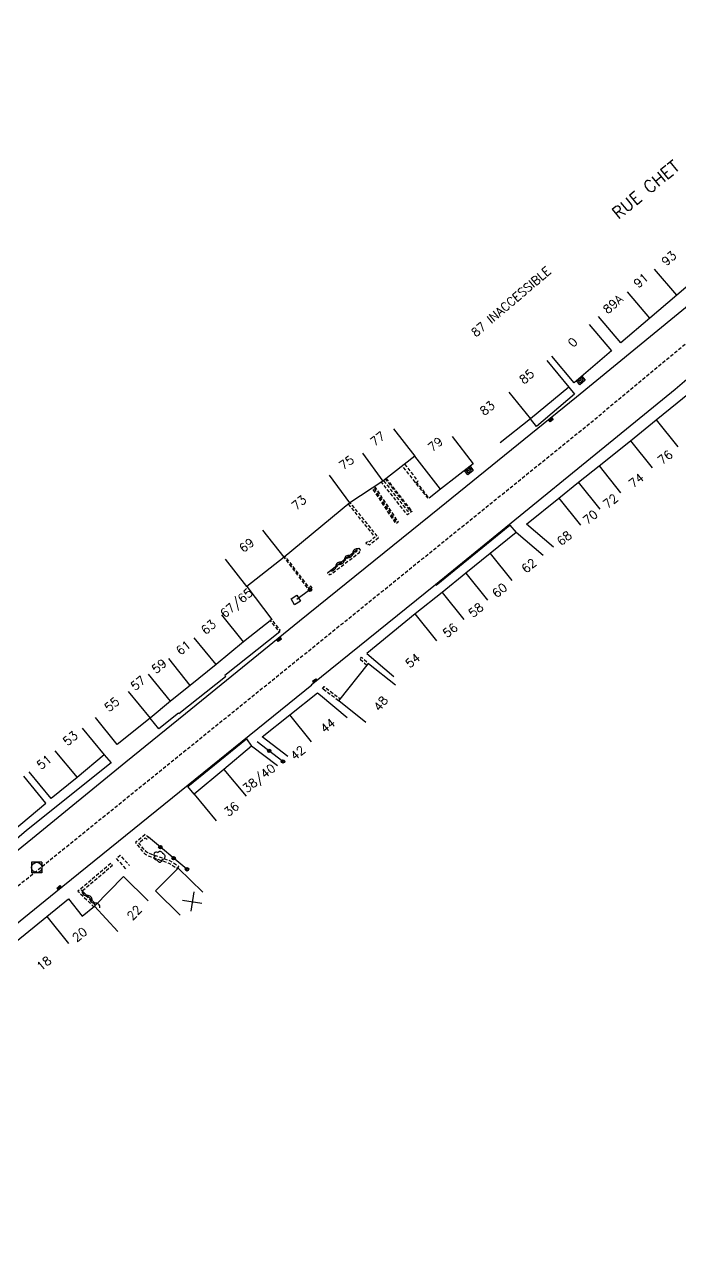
# Model space of a CAD drawing. Header units: millimetres. Extents: x 155999 to 157000, y 122000 to 123000.
# Drawn here: x 156577.9 to 156672.6, y 122000 to 122176.1 of the extents above; entities that cross this region are included whole.
import ezdxf
from ezdxf.enums import TextEntityAlignment as Align

# ---------------------------------------------------------------- set-up
doc = ezdxf.new("R2010")
doc.units = ezdxf.units.MM
doc.linetypes.add('DASHED', pattern=[0.75, 0.5, -0.25])
doc.layers.get('0').update_dxf_attribs({"linetype": 'CONTINUOUS'})
for name, color, linetype in [('W0001', 6, 'DASHED'), ('W0008', 7, 'CONTINUOUS'), ('W0017', 7, 'CONTINUOUS'), ('W0100', 7, 'CONTINUOUS'), ('W0112', 1, 'DASHED'), ('W0300', 7, 'CONTINUOUS'), ('W0310', 3, 'CONTINUOUS'), ('W0322', 7, 'CONTINUOUS'), ('W0400', 7, 'CONTINUOUS'), ('W0420', 7, 'CONTINUOUS'), ('W0984', 7, 'CONTINUOUS'), ('W0989', 7, 'CONTINUOUS'), ('W0991', 7, 'CONTINUOUS'), ('W1102', 7, 'CONTINUOUS')]:
    doc.layers.add(name, color=color, linetype=linetype)
doc.styles.get("Standard").update_dxf_attribs({"font": 'romans.shx', "width": 0.85})

# ---------------------------------------------------------------- blocks, each defined once
blk = doc.blocks.new('T400')
for p, q in [((-0.15, 0.3), (0.15, 0.3)), ((-0.15, -0.25), (-0.15, 0.3)), ((-0.15, 0.15), (0.15, 0.15)), ((-0.15, 0), (0.15, 0)), ((0.15, 0.3), (0.15, -0.25)), ((-0.15, -0.15), (0.15, -0.15)), ((-0.15, -0.25), (-0.15, -0.3)), ((-0.15, -0.3), (0.15, -0.3)), ((0.15, -0.3), (0.15, -0.25))]:
    blk.add_line(p, q)
blk = doc.blocks.new('T420')
for p, q in [((0.75, 0.75), (-0.75, 0.75)), ((-0.75, 0.75), (-0.75, -0.75)), ((0.75, 0.75), (0.75, -0.75)), ((0.75, -0.75), (-0.75, -0.75))]:
    blk.add_line(p, q)
blk.add_ellipse((0, 0), major_axis=(-0.53, 0.53), ratio=1, start_param=3.926991, end_param=10.210176)
blk = doc.blocks.new('t112o')
at = {"color": 0, "linetype": 'Continuous'}
for p, q in [((-0.5, 0.5), (0.5, 0.5)), ((-0.5, -0.5), (-0.5, 0.5)), ((0.5, 0.5), (0.5, -0.5)), ((0.5, -0.5), (-0.5, -0.5))]:
    blk.add_line(p, q, dxfattribs=at)
blk = doc.blocks.new('t991o')
at = {"color": 0, "linetype": 'Continuous'}
for p, q in [((-1, 1), (1, -1)), ((-1, -1), (1, 1))]:
    blk.add_line(p, q, dxfattribs=at)
blk = doc.blocks.new('T300')
for p, q in [((-0.8, 0.51), (-0.86, 0.34)), ((-0.86, 0.34), (-0.86, 0.17)), ((-0.86, 0.17), (-0.74, 0.06)), ((-0.69, 0.63), (-0.8, 0.51)), ((-0.8, -0.06), (-0.74, 0.06)), ((-0.74, 0.06), (-0.69, 0.11)), ((-0.57, 0.69), (-0.69, 0.63)), ((-0.46, 0.69), (-0.57, 0.69)), ((-0.29, 0.63), (-0.46, 0.69)), ((-0.29, 0.63), (-0.17, 0.74)), ((-0.23, 0.57), (-0.29, 0.63)), ((-0.17, 0.74), (-0.06, 0.8)), ((-0.06, 0.8), (0.06, 0.8)), ((0.06, 0.8), (0.23, 0.74)), ((0.23, 0.74), (0.34, 0.63)), ((0.34, 0.63), (0.4, 0.51)), ((0.46, 0.46), (0.34, 0.46)), ((0.4, 0.51), (0.4, 0.46)), ((0.57, 0.4), (0.46, 0.46)), ((0.57, 0.4), (0.69, 0.29)), ((0.69, 0.29), (0.74, 0.17)), ((0.74, 0.06), (0.69, -0.17)), ((0.74, 0.17), (0.74, 0.06)), ((-0.8, -0.17), (-0.8, -0.06)), ((-0.8, -0.23), (-0.8, -0.17)), ((-0.74, -0.34), (-0.8, -0.23)), ((-0.69, -0.4), (-0.74, -0.34)), ((-0.51, -0.46), (-0.69, -0.4)), ((-0.4, -0.46), (-0.51, -0.46)), ((-0.4, -0.46), (-0.34, -0.46)), ((-0.34, -0.46), (-0.34, -0.4)), ((-0.34, -0.51), (-0.34, -0.46)), ((-0.29, -0.63), (-0.34, -0.51)), ((-0.17, -0.74), (-0.29, -0.63)), ((-0.06, -0.8), (-0.17, -0.74)), ((0.06, -0.8), (-0.06, -0.8)), ((0.17, -0.74), (0.06, -0.8)), ((0.23, -0.69), (0.17, -0.74)), ((0.29, -0.46), (0.23, -0.46)), ((0.29, -0.63), (0.23, -0.69)), ((0.46, -0.4), (0.29, -0.46)), ((0.34, -0.51), (0.29, -0.63)), ((0.34, -0.51), (0.34, -0.46)), ((0.57, -0.34), (0.46, -0.4)), ((0.63, -0.29), (0.57, -0.34)), ((0.69, -0.17), (0.63, -0.29))]:
    blk.add_line(p, q)
blk = doc.blocks.new('t310o')
at = {"color": 0, "linetype": 'Continuous'}
for centre, start, end in [((-0.5, 0.38), 216.8699, 323.1304), ((0.5, -0.37), 36.8699, 143.1303)]:
    blk.add_arc(centre, 0.625, start, end, dxfattribs=at)
blk = doc.blocks.new('t322o')
at = {"color": 0, "linetype": 'Continuous'}
for radius in [0.25, 0.15]:
    blk.add_circle((0, 0), radius, dxfattribs=at)

msp = doc.modelspace()

# ---------------------------------------------------------------- linework, layer by layer
at = {"layer": 'W0001', "flags": 128}
msp.add_lwpolyline([(156923.59, 122353.93), (156917.66, 122345.38), (156913.59, 122340.89), (156908.98, 122336.61), (156898.32, 122327.95), (156850.64, 122289.21), (156840.06, 122280.51), (156835.23, 122276.1), (156820.52, 122261.41), (156779.54, 122218.18), (156766.25, 122204.66), (156758.9, 122198.78), (156733.68, 122179.69), (156710.73, 122161.56), (156679, 122134.49), (156659.04, 122117.91), (156561.35, 122038.9), (156526.96, 122011.13), (156515.7, 122000)], dxfattribs=at)
at = {"layer": 'W0008', "flags": 128}
for points in [[(156619.36, 122080.64), (156637.3, 122095.15), (156671.96, 122123.35), (156674.98, 122125.96), (156680.04, 122130.3), (156683.36, 122133.14), (156692.58, 122140.98), (156699.88, 122147.29), (156719.6, 122164.32)], [(156658.46, 122125.25), (156658.94, 122124.69), (156658.2, 122124.02), (156657.7, 122124.61)], [(156658.31, 122125.12), (156658.66, 122124.71), (156658.22, 122124.31), (156657.85, 122124.74)], [(156658.15, 122124.99), (156658.38, 122124.72), (156658.24, 122124.6), (156658.01, 122124.87)], [(156642.31, 122112.23), (156642.77, 122111.64), (156642, 122111.01), (156641.52, 122111.63)], [(156642.15, 122112.11), (156642.49, 122111.67), (156642.03, 122111.3), (156641.68, 122111.75)], [(156641.99, 122111.99), (156642.21, 122111.7), (156642.07, 122111.58), (156641.84, 122111.87)], [(156519.38, 122000), (156532.86, 122010.72), (156544.28, 122019.78), (156562.8, 122034.83), (156582.43, 122050.72), (156619.42, 122080.62)]]:
    msp.add_lwpolyline(points, dxfattribs=at)
msp.add_lwpolyline([(156677.75, 122138.63), (156657.68, 122122.23), (156637.87, 122106.15), (156617.64, 122089.86), (156601.18, 122076.45), (156592.54, 122069.44), (156579.05, 122058.42), (156561.75, 122044.39), (156539.29, 122026.12), (156527.45, 122016.52), (156525.9, 122015.33, -0.023054), (156524.03, 122014.31, -0.051303), (156523.13, 122013.97, -0.015176), (156519.66, 122013.2, -0.024124), (156517.45, 122012.89, -0.01577), (156513.4, 122012.64, -0.030588), (156511.32, 122012.71, -0.010132), (156510.06, 122012.85, -0.001754), (156502.84, 122013.85, -0.007706), (156500.81, 122014.17, -0.003934), (156496.84, 122014.89), (156486.36, 122016.84), (156475.27, 122019.09), (156463.59, 122021.65)], format="xyb", dxfattribs=at)
at = {"layer": 'W0017', "flags": 128}
for points in [[(156656.59, 122123.66), (156657.39, 122122.64), (156651.9, 122118), (156651.04, 122119.07)], [(156638.02, 122108.92), (156636.38, 122107.63)], [(156637.4, 122095.03), (156648.04, 122103.71), (156648.98, 122102.64)], [(156614.65, 122088.35), (156614.79, 122088.3), (156606.84, 122081.96), (156606.96, 122081.81), (156600.23, 122076.46), (156600.15, 122076.56), (156597.34, 122074.25), (156596.05, 122075.82)], [(156602.41, 122064.83), (156601.52, 122065.95), (156609.99, 122072.83), (156610.73, 122071.75)], [(156589.43, 122070.53), (156590.45, 122069.38), (156578.18, 122059.59), (156573.52, 122055.6)]]:
    msp.add_lwpolyline(points, dxfattribs=at)
at = {"layer": 'W0100', "flags": 128}
for points in [[(156683.87, 122153.82), (156687.21, 122150.1), (156683.01, 122146.33), (156679.79, 122143.53), (156676.1, 122140.29), (156672.21, 122136.94), (156668.31, 122133.62), (156664.11, 122130.06), (156660.88, 122133.88)], [(156659.52, 122132.71), (156662.75, 122128.9), (156657.35, 122124.31), (156654.11, 122128.12)], [(156653.4, 122127.51), (156656.59, 122123.66), (156651.04, 122119.07), (156646.67, 122115.61), (156646.67, 122115.61)], [(156654.37, 122100.54), (156650.45, 122103.85), (156655.14, 122107.63), (156658, 122109.92), (156660.96, 122112.29), (156665.5, 122115.89), (156669.22, 122118.92), (156676.04, 122124.46), (156682.28, 122119.3), (156679.09, 122115.45)], [(156639.72, 122116.55), (156642.78, 122112.6), (156638.02, 122108.92), (156634.33, 122113.7), (156629.7, 122110.08), (156624.94, 122106.94), (156615.46, 122099.08), (156610.06, 122094.86), (156613.65, 122090.09), (156609.58, 122086.87), (156605.62, 122083.58), (156601.87, 122080.53), (156598.99, 122078.27), (156596.05, 122075.82), (156591.3, 122072), (156588.17, 122075.89)], [(156652.9, 122099.33), (156648.98, 122102.64), (156645.2, 122099.6), (156641.7, 122096.77), (156638.28, 122094), (156634.36, 122090.88), (156627.37, 122085.18), (156631.29, 122081.85)], [(156627.25, 122075.2), (156623.32, 122078.3), (156627.61, 122083.74), (156631.54, 122080.65)], [(156615.99, 122070.26), (156612.28, 122073.11), (156616.28, 122076.31), (156620.28, 122079.47), (156620.7, 122079.12), (156624.53, 122075.91)], [(156586.23, 122074.38), (156589.43, 122070.53), (156585.49, 122067.25), (156581.76, 122064.18), (156578.58, 122068.04)], [(156614.45, 122068.91), (156610.73, 122071.75), (156606.72, 122068.39), (156602.41, 122064.83), (156605.6, 122060.98)], [(156521.06, 122020.2), (156524.29, 122016.39), (156531.61, 122022.6), (156535.46, 122025.77), (156544.17, 122032.9), (156548.07, 122036.1), (156551.98, 122039.42), (156560.62, 122046.63), (156564.36, 122049.74), (156567.63, 122052.41), (156572.7, 122056.62), (156577.35, 122060.5), (156580.99, 122063.55), (156577.81, 122067.41)], [(156566.98, 122029.45), (156563.88, 122033.37), (156568.47, 122037), (156574.03, 122041.43), (156581.14, 122047.13), (156584.26, 122049.68), (156586.24, 122047.19), (156588.03, 122048.66), (156592.22, 122052.94), (156595.79, 122049.43)], [(156600.42, 122047.33), (156596.85, 122050.84), (156600.09, 122054.15), (156603.67, 122050.64)]]:
    msp.add_lwpolyline(points, dxfattribs=at)
at = {"layer": 'W0112', "flags": 128}
for points in [[(156634.48, 122109.81), (156634.56, 122109.89), (156636.32, 122107.67), (156636.23, 122107.6), (156634.48, 122109.81), (156632.53, 122112.3)], [(156632.84, 122112.54), (156634.76, 122110.09), (156634.56, 122109.89)], [(156628.52, 122109.3), (156631.92, 122104.16), (156631.6, 122103.91), (156628.18, 122109.07)], [(156633.59, 122105.92), (156633.81, 122105.64), (156633.26, 122105.2), (156629.51, 122109.94), (156629.79, 122110.15), (156633.32, 122105.7), (156633.59, 122105.92), (156630.09, 122110.39)], [(156630.18, 122110.45), (156633.91, 122105.69), (156633.81, 122105.64)], [(156631.65, 122104.21), (156628.35, 122109.19)], [(156624.71, 122106.74), (156628.56, 122101.97), (156627.76, 122101.32), (156627.62, 122101.42), (156627.24, 122101.13), (156627.46, 122100.85), (156627.62, 122100.97), (156627.76, 122100.86), (156629.06, 122101.91), (156624.99, 122106.97)], [(156627.38, 122083.45), (156626.36, 122084.35), (156626.6, 122084.62), (156627.61, 122083.74)], [(156588.17, 122048.8), (156586.16, 122050.77), (156590.6, 122054.55), (156590.37, 122054.82), (156585.63, 122050.79), (156587.92, 122048.55)], [(156592.54, 122054.04), (156591.22, 122055.54), (156591.74, 122056), (156593.06, 122054.5)]]:
    msp.add_lwpolyline(points, dxfattribs=at)
for points in [[(156619.28, 122094.35), (156619.12, 122094.23), (156615.46, 122099.08), (156615.58, 122099.17), (156619.01, 122094.7), (156619.23, 122094.41), (156619.49, 122094.62), (156619.27, 122094.9), (156619.01, 122094.7), (156618.95, 122094.65), (156619.17, 122094.37), (156619.23, 122094.41)], [(156626.49, 122100.12), (156626.27, 122100.4), (156625.9, 122100.09), (156625.95, 122099.94), (156622.19, 122097.06), (156622.13, 122097.13), (156621.68, 122096.79), (156621.9, 122096.51), (156622.09, 122096.66), (156622.15, 122096.58), (156626.37, 122099.81), (156626.31, 122099.98)], [(156613.65, 122090.09), (156613.42, 122089.91), (156614.65, 122088.35), (156614.88, 122088.53)], [(156620.99, 122080.07), (156621.23, 122080.38), (156623.56, 122078.6), (156623.32, 122078.3)]]:
    msp.add_lwpolyline(points, close=True, dxfattribs=at)
msp.add_lwpolyline([(156600.04, 122054.07), (156600.22, 122054.37), (156598.9, 122055.19), (156596.31, 122056.11), (156595.87, 122056.28, -0.067391), (156595.54, 122056.47, -0.064876), (156595.25, 122056.75), (156594.43, 122057.78), (156595.33, 122058.53), (156595.62, 122058.31), (156595.84, 122058.59), (156595.32, 122058.99), (156593.94, 122057.83), (156594.97, 122056.53, 0.064876), (156595.33, 122056.19, 0.067391), (156595.74, 122055.95), (156596.19, 122055.78), (156598.75, 122054.87)], format="xyb", close=True, dxfattribs=at)
at = {"layer": 'W0310', "flags": 128}
for points in [[(156625.98, 122100.16), (156621.68, 122096.79)], [(156588.09, 122049.09), (156586.1, 122051)]]:
    msp.add_lwpolyline(points, dxfattribs=at)
at = {"layer": 'W0322', "flags": 128}
for points in [[(156619.17, 122094.37), (156617.25, 122092.97)], [(156615.26, 122069.56), (156611.55, 122072.4)], [(156601.39, 122053.97), (156595.84, 122058.59)]]:
    msp.add_lwpolyline(points, dxfattribs=at)
at = {"layer": 'W1102'}
for p, q in [((156672.21, 122136.94), (156668.97, 122140.74)), ((156668.31, 122133.62), (156665.07, 122137.44)), ((156647.9, 122122.95), (156651.04, 122119.07)), ((156669.22, 122118.92), (156672.37, 122115.05)), ((156631.24, 122117.64), (156634.33, 122113.7)), ((156665.5, 122115.89), (156668.63, 122111.99)), ((156626.78, 122114.14), (156629.7, 122110.08)), ((156660.96, 122112.29), (156664.08, 122108.38)), ((156624.94, 122106.94), (156621.97, 122110.95)), ((156661.13, 122106.02), (156658, 122109.92)), ((156655.14, 122107.63), (156658.27, 122103.73)), ((156615.46, 122099.08), (156612.33, 122102.97)), ((156610.06, 122094.86), (156606.98, 122098.8)), ((156645.2, 122099.6), (156648.34, 122095.71)), ((156641.7, 122096.77), (156644.85, 122092.89)), ((156638.28, 122094), (156641.41, 122090.1)), ((156609.58, 122086.87), (156606.43, 122090.76)), ((156637.5, 122086.99), (156634.36, 122090.88)), ((156605.62, 122083.58), (156602.44, 122087.44)), ((156601.87, 122080.53), (156598.75, 122084.44)), ((156598.99, 122078.27), (156595.84, 122082.16)), ((156592.88, 122079.69), (156596.05, 122075.82)), ((156619.39, 122072.4), (156616.28, 122076.31)), ((156582.3, 122071.1), (156585.49, 122067.25)), ((156606.72, 122068.39), (156609.92, 122064.55)), ((156588.03, 122048.66), (156591.4, 122044.97)), ((156581.14, 122047.13), (156584.28, 122043.24))]:
    msp.add_line(p, q, dxfattribs=at)

# ---------------------------------------------------------------- block references
at = {"layer": 'W0112', "rotation": 31.00245243799467}
msp.add_blockref('t112o', (156617.12, 122092.89), dxfattribs=at)
at = {"layer": 'W0300'}
msp.add_blockref('T300', (156597.46, 122055.77), dxfattribs=at)
at = {"layer": 'W0310'}
for p, rotation in [((156625.36, 122099.68), 218.1025692655948), ((156624.13, 122098.71), 218.1025692655948), ((156622.91, 122097.75), 218.1025692655948), ((156586.96, 122050.17), 136.20728230225), ((156588.09, 122049.09), 136.20728230225)]:
    msp.add_blockref('t310o', p, dxfattribs=dict(at, rotation=rotation))
at = {"layer": 'W0322'}
for p, rotation in [((156619.17, 122094.37), 216.1070273837582), ((156613.28, 122071.08), 142.5745956537567), ((156615.26, 122069.56), 142.5745956537567), ((156597.54, 122057.17), 140.2378711489353), ((156599.46, 122055.57), 140.2378711489353), ((156601.39, 122053.97), 140.2378711489353)]:
    msp.add_blockref('t322o', p, dxfattribs=dict(at, rotation=rotation))
at = {"layer": 'W0400'}
for p, rotation in [((156654.02, 122118.95), 130.3176287837384), ((156614.74, 122087.2), 124.1403956825374), ((156619.85, 122081.22), 306.7449748826919), ((156582.89, 122051.3), 310.2744361441788)]:
    msp.add_blockref('T400', p, dxfattribs=dict(at, rotation=rotation))
at = {"layer": 'W0420'}
msp.add_blockref('T420', (156579.67, 122054.23), dxfattribs=at)
at = {"layer": 'W0991', "rotation": 306.65916}
msp.add_blockref('t991o', (156602.15, 122049.3), dxfattribs=at)

# ---------------------------------------------------------------- texts
at = {"layer": 'W0984'}
msp.add_text('87 INACCESSIBLE', height=1.25, rotation=40.6303, dxfattribs=at).set_placement((156648.22, 122136.02), align=Align.MIDDLE)
at = {"layer": 'W0989'}
msp.add_text('RUE CHET', height=1.75, rotation=39.3578, dxfattribs=at).set_placement((156667.69, 122152.22), align=Align.MIDDLE)
at = {"layer": 'W0991'}
for s, rotation, p in [('93', 41.0085, (156671.06, 122142.28)), ('91', 41.0085, (156667.03, 122139.09)), ('89A', 41.0085, (156662.97, 122135.66)), ('0', 47.803, (156657.14, 122130.15)), ('85', 39.7698, (156650.5, 122125.2)), ('83', 38.3692, (156644.8, 122120.63)), ('77', 36.5067, (156628.95, 122116.19)), ('79', 37.9424, (156637.29, 122115.4)), ('75', 36.5067, (156624.45, 122112.76)), ('76', 39.2136, (156670.52, 122113.53)), ('74', 38.4457, (156666.34, 122110.17)), ('73', 41.1349, (156617.59, 122106.96)), ('72', 38.704, (156662.61, 122107.2)), ('70', 38.6995, (156659.7, 122104.87)), ('68', 38.846, (156655.93, 122101.84)), ('69', 36.5067, (156610.01, 122100.82)), ('62', 38.9375, (156650.83, 122097.86)), ('60', 38.9375, (156646.59, 122094.3)), ('67/65', 40.1708, (156608.59, 122092.4)), ('58', 39.2122, (156643.16, 122091.44)), ('63', 39.7111, (156604.5, 122088.98)), ('56', 38.5111, (156639.44, 122088.53)), ('61', 39.7111, (156600.86, 122086)), ('54', 39.2122, (156634.03, 122084.15)), ('59', 39.7111, (156597.35, 122083.34)), ('57', 39.7111, (156594.32, 122080.89)), ('55', 39.7111, (156590.54, 122077.8)), ('48', 51.7678, (156629.4, 122077.93)), ('44', 38.6879, (156621.74, 122074.73)), ('53', 39.4672, (156584.53, 122072.89)), ('42', 38.6879, (156617.4, 122070.8)), ('51', 39.4672, (156580.74, 122069.48)), ('38/40', 38.6879, (156611.84, 122067.07)), ('36', 38.6879, (156607.82, 122062.69)), ('22', 46.4926, (156593.78, 122047.69)), ('20', 39.1822, (156585.86, 122044.53)), ('18', 38.733, (156580.71, 122040.38))]:
    msp.add_text(s, height=1.25, rotation=rotation, dxfattribs=at).set_placement(p, align=Align.MIDDLE)

doc.saveas('drawing.dxf')
